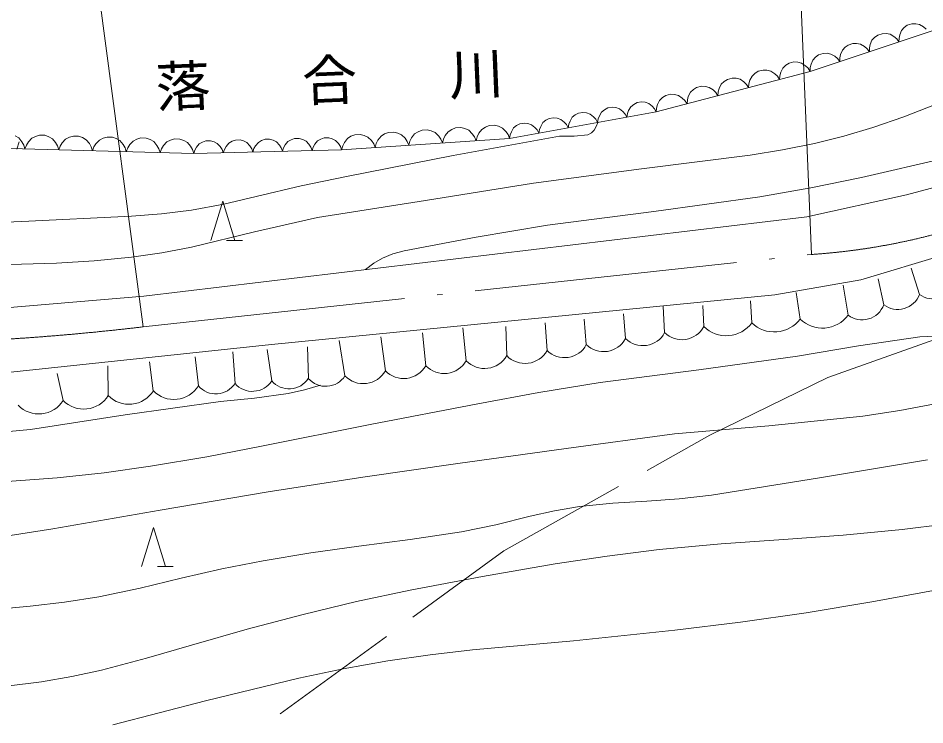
# Model space of a CAD drawing. Units: millimetres, scale not verified. Extents: x -625 to 700834, y -625 to 365006.
# Drawn here: x 267927 to 309335, y 233147 to 265434 of the extents above; entities that cross this region are included whole.
import ezdxf

# ---------------------------------------------------------------- set-up
doc = ezdxf.new("R2010")
doc.units = ezdxf.units.MM
doc.header["$LTSCALE"] = 1000
doc.linetypes.add('DASHED', pattern=[7.5, 6, -1.5])
doc.linetypes.add('LONG_DASHED_DOTTED', pattern=[15.25, 12, -1.5, 0.25, -1.5])
doc.layers.add('S-SUV', color=7, linetype='Continuous', lineweight=13)
doc.styles.add('ＭＳ ゴシック', font='')
doc.styles.get('ＭＳ ゴシック').set_extended_font_data('MS Gothic')

msp = doc.modelspace()

# ---------------------------------------------------------------- linework, layer by layer
at = {"layer": 'S-SUV'}
for p, q in [((304152, 254637), (302894, 285108)), ((269798, 280159), (273641, 251332)), ((304101, 262997), (310852, 265248)), ((308533, 265105), (308392, 265001)), ((308743, 265175), (308533, 265105)), ((308918, 265177), (308743, 265175)), ((309094, 265145), (308918, 265177)), ((309275, 265041), (309094, 265145)), ((309400, 264936), (309275, 265041)), ((307183, 264655), (307041, 264551)), ((307392, 264724), (307183, 264655)), ((307568, 264727), (307392, 264724)), ((307744, 264695), (307568, 264727)), ((307925, 264591), (307744, 264695)), ((308188, 264678), (308154, 264521)), ((308270, 264871), (308188, 264678)), ((308392, 265001), (308270, 264871)), ((305833, 264205), (305691, 264101)), ((306042, 264274), (305833, 264205)), ((306218, 264277), (306042, 264274)), ((306393, 264245), (306218, 264277)), ((306574, 264141), (306393, 264245)), ((306838, 264228), (306804, 264071)), ((306920, 264421), (306838, 264228)), ((307041, 264551), (306920, 264421)), ((308050, 264486), (307925, 264591)), ((308152, 264348), (308050, 264486)), ((308154, 264521), (308152, 264348)), ((304692, 263824), (304483, 263755)), ((304867, 263827), (304692, 263824)), ((305043, 263795), (304867, 263827)), ((305224, 263690), (305043, 263795)), ((305487, 263778), (305454, 263621)), ((305570, 263971), (305487, 263778)), ((305691, 264101), (305570, 263971)), ((306699, 264036), (306574, 264141)), ((306802, 263897), (306699, 264036)), ((306804, 264071), (306802, 263897)), ((303134, 263375), (302982, 263279)), ((303352, 263432), (303134, 263375)), ((303531, 263423), (303352, 263432)), ((303708, 263379), (303531, 263423)), ((303886, 263260), (303708, 263379)), ((304219, 263521), (304137, 263328)), ((304341, 263651), (304219, 263521)), ((304483, 263755), (304341, 263651)), ((305349, 263586), (305224, 263690)), ((305451, 263447), (305349, 263586)), ((305454, 263621), (305451, 263447)), ((297067, 261151), (304101, 262997)), ((301727, 263006), (301575, 262909)), ((301945, 263063), (301727, 263006)), ((302124, 263053), (301945, 263063)), ((302301, 263010), (302124, 263053)), ((302479, 262891), (302301, 263010)), ((302753, 262963), (302708, 262805)), ((302850, 263154), (302753, 262963)), ((302982, 263279), (302850, 263154)), ((304006, 263145), (303886, 263260)), ((304101, 262997), (304006, 263145)), ((304103, 263171), (304101, 262997)), ((304137, 263328), (304103, 263171)), ((300168, 262540), (300036, 262415)), ((300320, 262636), (300168, 262540)), ((300538, 262694), (300320, 262636)), ((300717, 262684), (300538, 262694)), ((300894, 262640), (300717, 262684)), ((301072, 262522), (300894, 262640)), ((301346, 262594), (301301, 262435)), ((301443, 262784), (301346, 262594)), ((301575, 262909), (301443, 262784)), ((302599, 262776), (302479, 262891)), ((302694, 262628), (302599, 262776)), ((302708, 262805), (302694, 262628)), ((298762, 262171), (298629, 262046)), ((298913, 262267), (298762, 262171)), ((299131, 262324), (298913, 262267)), ((299310, 262315), (299131, 262324)), ((299487, 262271), (299310, 262315)), ((299665, 262152), (299487, 262271)), ((299785, 262037), (299665, 262152)), ((299939, 262224), (299894, 262066)), ((300036, 262415), (299939, 262224)), ((301192, 262407), (301072, 262522)), ((301287, 262259), (301192, 262407)), ((301301, 262435), (301287, 262259)), ((297355, 261802), (297222, 261677)), ((297506, 261898), (297355, 261802)), ((297724, 261955), (297506, 261898)), ((297903, 261946), (297724, 261955)), ((298080, 261902), (297903, 261946)), ((298258, 261783), (298080, 261902)), ((298379, 261668), (298258, 261783)), ((298488, 261697), (298474, 261520)), ((298532, 261855), (298488, 261697)), ((298629, 262046), (298532, 261855)), ((299881, 261889), (299785, 262037)), ((299894, 262066), (299881, 261889)), ((294853, 261331), (294705, 261252)), ((295061, 261368), (294853, 261331)), ((295227, 261347), (295061, 261368)), ((295389, 261293), (295227, 261347)), ((295546, 261169), (295389, 261293)), ((295911, 261387), (295807, 261217)), ((296044, 261494), (295911, 261387)), ((296192, 261573), (296044, 261494)), ((296400, 261611), (296192, 261573)), ((296566, 261589), (296400, 261611)), ((296728, 261535), (296566, 261589)), ((296885, 261412), (296728, 261535)), ((296989, 261296), (296885, 261412)), ((297067, 261151), (296989, 261296)), ((297081, 261327), (297067, 261151)), ((297126, 261486), (297081, 261327)), ((297222, 261677), (297126, 261486)), ((298474, 261520), (298379, 261668)), ((308376, 260928), (309773, 261474)), ((290373, 259939), (297067, 261151)), ((292383, 260884), (292176, 260846)), ((292550, 260862), (292383, 260884)), ((293234, 260903), (293130, 260732)), ((293366, 261010), (293234, 260903)), ((293515, 261088), (293366, 261010)), ((293722, 261126), (293515, 261088)), ((293888, 261104), (293722, 261126)), ((294050, 261051), (293888, 261104)), ((294207, 260927), (294050, 261051)), ((294311, 260811), (294207, 260927)), ((294469, 260974), (294415, 260830)), ((294572, 261145), (294469, 260974)), ((294705, 261252), (294572, 261145)), ((295650, 261053), (295546, 261169)), ((295728, 260908), (295650, 261053)), ((295754, 261072), (295728, 260908)), ((295807, 261217), (295754, 261072)), ((306966, 260443), (308376, 260928)), ((289267, 260454), (289104, 260350)), ((289443, 260524), (289267, 260454)), ((289681, 260540), (289443, 260524)), ((289866, 260494), (289681, 260540)), ((290041, 260414), (289866, 260494)), ((290689, 260525), (290556, 260418)), ((290837, 260604), (290689, 260525)), ((291045, 260641), (290837, 260604)), ((291211, 260620), (291045, 260641)), ((291373, 260566), (291211, 260620)), ((291530, 260442), (291373, 260566)), ((291791, 260490), (291738, 260345)), ((291895, 260660), (291791, 260490)), ((292028, 260767), (291895, 260660)), ((292176, 260846), (292028, 260767)), ((292712, 260808), (292550, 260862)), ((292869, 260685), (292712, 260808)), ((292973, 260569), (292869, 260685)), ((293051, 260424), (292973, 260569)), ((293076, 260587), (293051, 260424)), ((293130, 260732), (293076, 260587)), ((294239, 260321), (294327, 260482)), ((294389, 260666), (294311, 260811)), ((294327, 260482), (294396, 260667)), ((294415, 260830), (294389, 260666)), ((267953, 259962), (267786, 260059)), ((268909, 260086), (268726, 260033)), ((269148, 260080), (268909, 260086)), ((269327, 260017), (269148, 260080)), ((270450, 260044), (270268, 259991)), ((270689, 260038), (270450, 260044)), ((283304, 260108), (283127, 260039)), ((283542, 260124), (283304, 260108)), ((283726, 260079), (283542, 260124)), ((283901, 259998), (283726, 260079)), ((284662, 260142), (284500, 260039)), ((284839, 260212), (284662, 260142)), ((285077, 260228), (284839, 260212)), ((285261, 260183), (285077, 260228)), ((285436, 260102), (285261, 260183)), ((285597, 259944), (285436, 260102)), ((286035, 260143), (285896, 259964)), ((286197, 260246), (286035, 260143)), ((286374, 260316), (286197, 260246)), ((286611, 260332), (286374, 260316)), ((286796, 260287), (286611, 260332)), ((286971, 260206), (286796, 260287)), ((287132, 260047), (286971, 260206)), ((287234, 259904), (287132, 260047)), ((287431, 260068), (287353, 259912)), ((287569, 260247), (287431, 260068)), ((287732, 260350), (287569, 260247)), ((287908, 260420), (287732, 260350)), ((288146, 260436), (287908, 260420)), ((288331, 260391), (288146, 260436)), ((288506, 260310), (288331, 260391)), ((288667, 260151), (288506, 260310)), ((288769, 260008), (288667, 260151)), ((288966, 260171), (288888, 260016)), ((289104, 260350), (288966, 260171)), ((290202, 260255), (290041, 260414)), ((290304, 260112), (290202, 260255)), ((290373, 259939), (290304, 260112)), ((290399, 260103), (290373, 259939)), ((290452, 260247), (290399, 260103)), ((290556, 260418), (290452, 260247)), ((291634, 260326), (291530, 260442)), ((291712, 260181), (291634, 260326)), ((291738, 260345), (291712, 260181)), ((292650, 260037), (293314, 260041)), ((293314, 260041), (293946, 260106)), ((293946, 260106), (294107, 260187)), ((294107, 260187), (294239, 260321)), ((304289, 259704), (305635, 260045)), ((305635, 260045), (306966, 260443)), ((258991, 259708), (275948, 259247)), ((267864, 259445), (267981, 259786)), ((268099, 259788), (267953, 259962)), ((268187, 259635), (268099, 259788)), ((268240, 259456), (268187, 259635)), ((268306, 259632), (268240, 259456)), ((268399, 259780), (268306, 259632)), ((268554, 259945), (268399, 259780)), ((268726, 260033), (268554, 259945)), ((269494, 259920), (269327, 260017)), ((269640, 259746), (269494, 259920)), ((269729, 259593), (269640, 259746)), ((269941, 259738), (269848, 259590)), ((270096, 259903), (269941, 259738)), ((270268, 259991), (270096, 259903)), ((270869, 259975), (270689, 260038)), ((271036, 259878), (270869, 259975)), ((271182, 259704), (271036, 259878)), ((271270, 259551), (271182, 259704)), ((271482, 259696), (271390, 259548)), ((271637, 259861), (271482, 259696)), ((271809, 259949), (271637, 259861)), ((271992, 260002), (271809, 259949)), ((272231, 259996), (271992, 260002)), ((272410, 259933), (272231, 259996)), ((272578, 259836), (272410, 259933)), ((272723, 259662), (272578, 259836)), ((272812, 259509), (272723, 259662)), ((273024, 259654), (272931, 259506)), ((273179, 259820), (273024, 259654)), ((273351, 259907), (273179, 259820)), ((273534, 259960), (273351, 259907)), ((273772, 259954), (273534, 259960)), ((273952, 259891), (273772, 259954)), ((274119, 259794), (273952, 259891)), ((274265, 259620), (274119, 259794)), ((274720, 259778), (274565, 259612)), ((274892, 259865), (274720, 259778)), ((275075, 259918), (274892, 259865)), ((275314, 259912), (275075, 259918)), ((275494, 259849), (275314, 259912)), ((275661, 259752), (275494, 259849)), ((275806, 259578), (275661, 259752)), ((276200, 259689), (276072, 259537)), ((276346, 259774), (276200, 259689)), ((276504, 259828), (276346, 259774)), ((276713, 259834), (276504, 259828)), ((276873, 259787), (276713, 259834)), ((277023, 259710), (276873, 259787)), ((277159, 259565), (277023, 259710)), ((277550, 259723), (277422, 259572)), ((277697, 259808), (277550, 259723)), ((277854, 259863), (277697, 259808)), ((278063, 259868), (277854, 259863)), ((278223, 259822), (278063, 259868)), ((278374, 259745), (278223, 259822)), ((278509, 259599), (278374, 259745)), ((278900, 259758), (278772, 259606)), ((279047, 259843), (278900, 259758)), ((279204, 259898), (279047, 259843)), ((279413, 259903), (279204, 259898)), ((279573, 259856), (279413, 259903)), ((279724, 259779), (279573, 259856)), ((279859, 259634), (279724, 259779)), ((279944, 259504), (279859, 259634)), ((280123, 259641), (280048, 259507)), ((280251, 259793), (280123, 259641)), ((280397, 259878), (280251, 259793)), ((280554, 259932), (280397, 259878)), ((280764, 259938), (280554, 259932)), ((280924, 259891), (280764, 259938)), ((281074, 259814), (280924, 259891)), ((281210, 259669), (281074, 259814)), ((281294, 259539), (281210, 259669)), ((281473, 259675), (281399, 259542)), ((281601, 259827), (281473, 259675)), ((281747, 259912), (281601, 259827)), ((281905, 259967), (281747, 259912)), ((282114, 259972), (281905, 259967)), ((282274, 259926), (282114, 259972)), ((282424, 259848), (282274, 259926)), ((282560, 259703), (282424, 259848)), ((282644, 259574), (282560, 259703)), ((282699, 259420), (290373, 259939)), ((282827, 259756), (282748, 259600)), ((282965, 259935), (282827, 259756)), ((283127, 260039), (282965, 259935)), ((284062, 259840), (283901, 259998)), ((284164, 259696), (284062, 259840)), ((284234, 259524), (284164, 259696)), ((284283, 259704), (284234, 259524)), ((284361, 259860), (284283, 259704)), ((284500, 260039), (284361, 259860)), ((285699, 259800), (285597, 259944)), ((285769, 259627), (285699, 259800)), ((285818, 259808), (285769, 259627)), ((285896, 259964), (285818, 259808)), ((287304, 259731), (287234, 259904)), ((287353, 259912), (287304, 259731)), ((287791, 259151), (292650, 260037)), ((288838, 259835), (288769, 260008)), ((288888, 260016), (288838, 259835)), ((302830, 259410), (304289, 259704)), ((269782, 259414), (269729, 259593)), ((269848, 259590), (269782, 259414)), ((271323, 259373), (271270, 259551)), ((271390, 259548), (271323, 259373)), ((272865, 259331), (272812, 259509)), ((272931, 259506), (272865, 259331)), ((274353, 259467), (274265, 259620)), ((274406, 259289), (274353, 259467)), ((274473, 259464), (274406, 259289)), ((274565, 259612), (274473, 259464)), ((275895, 259425), (275806, 259578)), ((275948, 259247), (275895, 259425)), ((275948, 259247), (282699, 259420)), ((275998, 259403), (275948, 259247)), ((276072, 259537), (275998, 259403)), ((277243, 259435), (277159, 259565)), ((277298, 259281), (277243, 259435)), ((277348, 259438), (277298, 259281)), ((277422, 259572), (277348, 259438)), ((278594, 259470), (278509, 259599)), ((278648, 259316), (278594, 259470)), ((278698, 259473), (278648, 259316)), ((278772, 259606), (278698, 259473)), ((279998, 259350), (279944, 259504)), ((280048, 259507), (279998, 259350)), ((281349, 259385), (281294, 259539)), ((281399, 259542), (281349, 259385)), ((282699, 259420), (282644, 259574)), ((282748, 259600), (282699, 259420)), ((301361, 259174), (302830, 259410)), ((282918, 258201), (287791, 259151)), ((296402, 258555), (301361, 259174)), ((306441, 258146), (311019, 259207)), ((308492, 257356), (314368, 258969)), ((291463, 257893), (296402, 258555)), ((280855, 257770), (282918, 258201)), ((304128, 257682), (306441, 258146)), ((278801, 257279), (280855, 257770)), ((286526, 257104), (291463, 257893)), ((301803, 257277), (304128, 257682)), ((277319, 256942), (278801, 257279)), ((296952, 256597), (301803, 257277)), ((303940, 256353), (308492, 257356)), ((275838, 256667), (277319, 256942)), ((276725, 255275), (277274, 257071)), ((277274, 257071), (277823, 255275)), ((281603, 256319), (286526, 257104)), ((268098, 256147), (273100, 256382)), ((273100, 256382), (274473, 256495)), ((273667, 252734), (303940, 256353)), ((274473, 256495), (275838, 256667)), ((278720, 255674), (281603, 256319)), ((292106, 255978), (296952, 256597)), ((263118, 255925), (268098, 256147)), ((288847, 255426), (292106, 255978)), ((275850, 254970), (278720, 255674)), ((277450, 255275), (278170, 255275)), ((285553, 254807), (288847, 255426)), ((306415, 253482), (312131, 255210)), ((273107, 254521), (274484, 254716)), ((274484, 254716), (275850, 254970)), ((284571, 254475), (285043, 254666)), ((285043, 254666), (285553, 254807)), ((269685, 254239), (271393, 254350)), ((271393, 254350), (273107, 254521)), ((284170, 254237), (284571, 254475)), ((265290, 254119), (269685, 254239)), ((283798, 253945), (284170, 254237)), ((309090, 252813), (308714, 254015)), ((302479, 252791), (306415, 253482)), ((307460, 252337), (307198, 253528)), ((305830, 251861), (305600, 253230)), ((267361, 252197), (273667, 252734)), ((279492, 250529), (302479, 252791)), ((303633, 251688), (303461, 252905)), ((297452, 251067), (297386, 252255)), ((299241, 251341), (299201, 252309)), ((301437, 251514), (301367, 252526)), ((295663, 250793), (295567, 251918)), ((292085, 250245), (291990, 251514)), ((293874, 250519), (293778, 251688)), ((286546, 249553), (286392, 251053)), ((288392, 249783), (288239, 251284)), ((290239, 250014), (290201, 251341)), ((263724, 248843), (279492, 250529)), ((282853, 249091), (282584, 250707)), ((284699, 249322), (284488, 250880)), ((306310, 250464), (309109, 250878)), ((309109, 250878), (310192, 250917)), ((277833, 248745), (277737, 250187)), ((279506, 248860), (279295, 250303)), ((281180, 248976), (281141, 250418)), ((303520, 249990), (306310, 250464)), ((274101, 248408), (273929, 249726)), ((276159, 248629), (276006, 249956)), ((299019, 249362), (303520, 249990)), ((272043, 248187), (272024, 249553)), ((294510, 248794), (299019, 249362)), ((269985, 247966), (269716, 249206)), ((280262, 248286), (280998, 248456)), ((280998, 248456), (281733, 248669)), ((291708, 248336), (294510, 248794)), ((277166, 247916), (278720, 248071)), ((278720, 248071), (280262, 248286)), ((288916, 247819), (291708, 248336)), ((272821, 247307), (277166, 247916)), ((284009, 246871), (288916, 247819)), ((308199, 247507), (309887, 247825)), ((268485, 246638), (272821, 247307)), ((302205, 246813), (306500, 247248)), ((306500, 247248), (308199, 247507)), ((279119, 245891), (284009, 246871)), ((297907, 246439), (302205, 246813)), ((263674, 246222), (268485, 246638)), ((292953, 245770), (297907, 246439)), ((276550, 245397), (279119, 245891)), ((288012, 245083), (292953, 245770)), ((273979, 244963), (276550, 245397)), ((304524, 244427), (309451, 245249)), ((271850, 244666), (273979, 244963)), ((283668, 244464), (288012, 245083)), ((264729, 244082), (269713, 244428)), ((269713, 244428), (271850, 244666)), ((279344, 243787), (283668, 244464)), ((299595, 243644), (304524, 244427)), ((274419, 242954), (279344, 243787)), ((298115, 243476), (299595, 243644)), ((292428, 242932), (293558, 243128)), ((293558, 243128), (295088, 243278)), ((295088, 243278), (296637, 243369)), ((296637, 243369), (298115, 243476)), ((269505, 242110), (274419, 242954)), ((289741, 242293), (291307, 242676)), ((291307, 242676), (292428, 242932)), ((288174, 241972), (289741, 242293)), ((308302, 242071), (310374, 242328)), ((267068, 241718), (269505, 242110)), ((273566, 240375), (274115, 242171)), ((274115, 242171), (274664, 240375)), ((285832, 241613), (288174, 241972)), ((305597, 241816), (308302, 242071)), ((283479, 241313), (285832, 241613)), ((297201, 241155), (300036, 241418)), ((300036, 241418), (302886, 241621)), ((302886, 241621), (305597, 241816)), ((279120, 240647), (281289, 241009)), ((281289, 241009), (283479, 241313)), ((294820, 240855), (297201, 241155)), ((277237, 240274), (279120, 240647)), ((292457, 240497), (294820, 240855)), ((274290, 240375), (275010, 240375)), ((275377, 239844), (277237, 240274)), ((289134, 239930), (292457, 240497)), ((273493, 239387), (275377, 239844)), ((285835, 239306), (289134, 239930)), ((271608, 238991), (273493, 239387)), ((270049, 238750), (271608, 238991)), ((283385, 238779), (285835, 239306)), ((306908, 238766), (309896, 239322)), ((263495, 238118), (268480, 238569)), ((268480, 238569), (270049, 238750)), ((280947, 238193), (283385, 238779)), ((303920, 238271), (306908, 238766)), ((278386, 237519), (280947, 238193)), ((300923, 237840), (303920, 238271)), ((297917, 237468), (300923, 237840)), ((275849, 236788), (278386, 237519)), ((293292, 236990), (297917, 237468)), ((288676, 236572), (293292, 236990)), ((273796, 236187), (275849, 236788)), ((286742, 236351), (288676, 236572)), ((271739, 235647), (273796, 236187)), ((282766, 235703), (284813, 236070)), ((284813, 236070), (286742, 236351)), ((270373, 235354), (271739, 235647)), ((280739, 235279), (282766, 235703)), ((268994, 235120), (270373, 235354)), ((276490, 234242), (280739, 235279)), ((267398, 234917), (268994, 235120)), ((272252, 233147), (276490, 234242))]:
    msp.add_line(p, q, dxfattribs=at)
at = {"layer": 'S-SUV', "linetype": 'LONG_DASHED_DOTTED'}
msp.add_line((273641, 251332), (304152, 254637), dxfattribs=at)
at = {"layer": 'S-SUV', "linetype": 'DASHED'}
for p, q in [((304899, 249016), (310403, 250966)), ((299509, 246379), (304899, 249016)), ((290105, 241104), (299509, 246379)), ((279899, 233649), (290105, 241104))]:
    msp.add_line(p, q, dxfattribs=at)
at = {"layer": 'S-SUV', "linetype": 'LONG_DASHED_DOTTED'}
for centre, radius, start, end in [((302217, 284097), 29523, 273.7566, 293.8129), ((260552, 361192), 110638, 263.06747, 276.79463)]:
    msp.add_arc(centre, radius, start, end, dxfattribs=at)
at = {"layer": 'S-SUV'}
for centre, radius, start, end in [((309726, 253662), 1061, 233.1496, 339.4098), ((308096, 253186), 1061, 233.1496, 339.4098), ((306466, 252710), 1061, 233.1496, 339.4098), ((304656, 252735), 1464, 225.6806, 323.3325), ((300263, 252388), 1464, 225.6806, 323.3325), ((302459, 252562), 1464, 225.6806, 323.3325), ((296455, 251601), 1131, 225.5813, 331.8415), ((298243, 251875), 1131, 225.5813, 331.8415), ((292877, 251053), 1131, 225.5813, 331.8415), ((294666, 251327), 1131, 225.5813, 331.8415), ((291076, 250822), 1163, 223.9949, 330.2551), ((287383, 250360), 1163, 223.9949, 330.2551), ((289229, 250591), 1163, 223.9949, 330.2551), ((283690, 249899), 1163, 223.9949, 330.2551), ((285536, 250130), 1163, 223.9949, 330.2551), ((278626, 249430), 1048, 220.8151, 327.0753), ((280300, 249545), 1048, 220.8151, 327.0753), ((281973, 249661), 1048, 220.8151, 327.0753), ((275043, 249335), 1321, 224.563, 327.7058), ((276953, 249315), 1048, 220.8151, 327.0753), ((270927, 248893), 1321, 224.563, 327.7058), ((272985, 249114), 1321, 224.563, 327.7058), ((268869, 248672), 1321, 224.563, 327.7058)]:
    msp.add_arc(centre, radius, start, end, dxfattribs=at)

# ---------------------------------------------------------------- texts
at = {"layer": 'S-SUV', "insert": (274256, 261136), "char_height": 1833, "attachment_point": 7, "rotation": 2.4, "style": 'ＭＳ ゴシック'}
msp.add_mtext('\\T2.68;落合川', dxfattribs=at)

doc.saveas('drawing.dxf')
